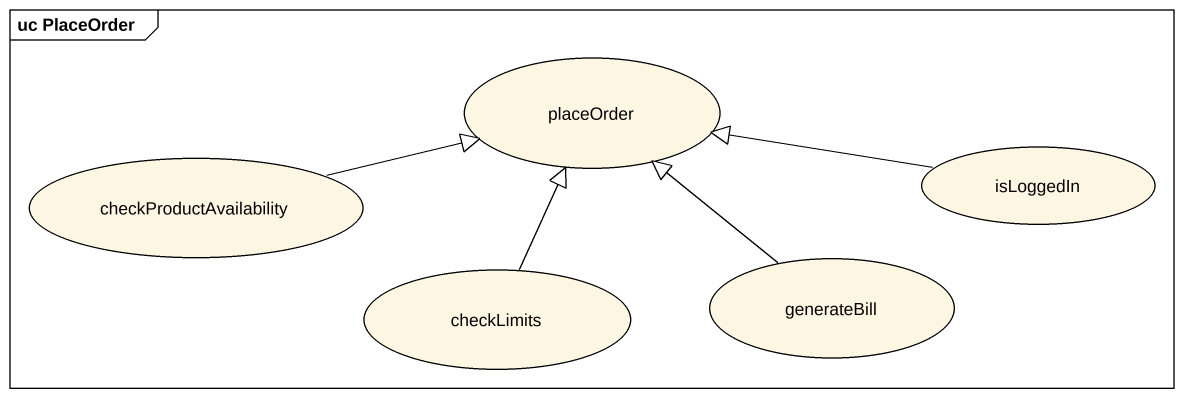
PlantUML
@startuml
mainframe uc PlaceOrder
usecase placeOrder
usecase checkProductAvailability
usecase isLoggedIn
usecase checkLimits
usecase generateBill
checkProductAvailability -right-|> placeOrder
isLoggedIn -left-|> placeOrder
checkLimits -up-|> placeOrder
generateBill -up-|> placeOrder
@enduml
